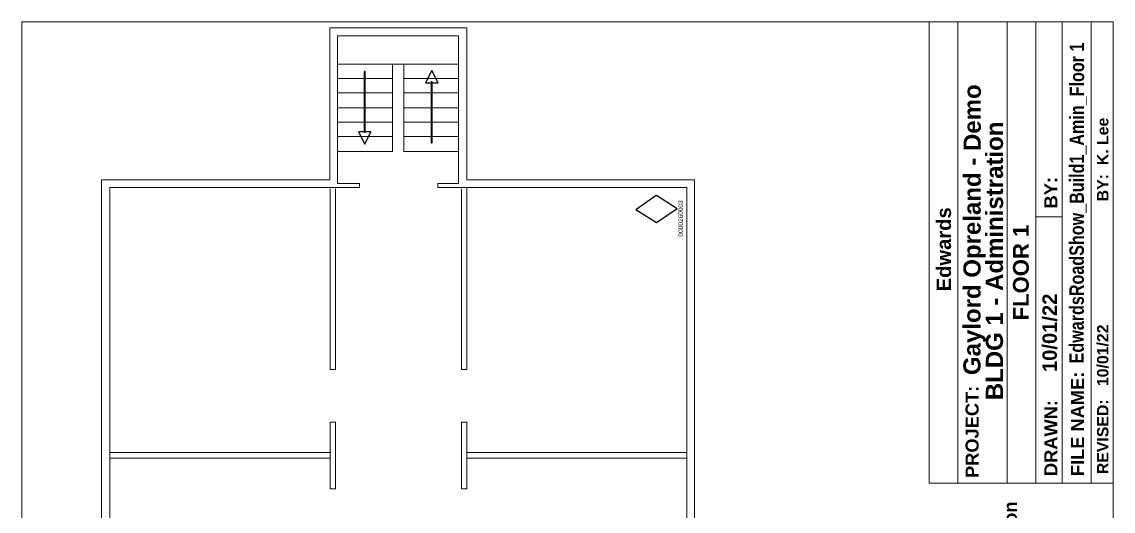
# Model space of a CAD drawing. Header units: inches. Extents: x -3.21 to 2.97, y -3.82 to 4.4.
# Drawn here: x -3.21 to 2.97, y 1.63 to 4.4 of the extents above; entities that cross this region are included whole.
import ezdxf

# ---------------------------------------------------------------- set-up
doc = ezdxf.new("R2010")
doc.units = ezdxf.units.IN
doc.header["$MEASUREMENT"] = 0
for name, color, linetype in [('BASELAYER', 7, 'Continuous'), ('BLDG2 - SECURITY', 7, 'Continuous'), ('Layer 1', 7, 'Continuous')]:
    doc.layers.add(name, color=color, linetype=linetype)
doc.layers.add('i-furn new', color=6, linetype='Continuous', lineweight=25)
doc.styles.add('0', font='arialbd.ttf', dxfattribs={"height": 1})
doc.styles.add('1', font='arialbd.ttf', dxfattribs={"height": 1})
doc.styles.add('11', font='arialbd.ttf', dxfattribs={"height": 1})
doc.styles.add('2', font='arialbd.ttf', dxfattribs={"height": 1})
doc.styles.add('8', font='arialbd.ttf', dxfattribs={"height": 1})
doc.styles.add('AAStandard', font='alfonso.shx')

# ---------------------------------------------------------------- blocks, each defined once
blk = doc.blocks.new('logic2')
for p, q in [((3330.91, 2715.13), (3327.06, 2709.14)), ((3330.91, 2715.13), (3335.08, 2709.17)), ((3327.07, 2709.16), (3331.2, 2703.13)), ((3335.05, 2709.13), (3331.2, 2703.13))]:
    blk.add_line(p, q)
at = {"color": 6, "style": 'AAStandard'}
blk.add_attdef('FWK_DEVICE_ADDRESSES', (3323.01, 2701.41), '', height=1.37, dxfattribs=at)
at = {"style": 'AAStandard', "flags": 1}
blk.add_attdef('FWK_DEVICE_TYPE', (3323.09, 2699.84), '', height=1.38, dxfattribs=at)

msp = doc.modelspace()

# ---------------------------------------------------------------- linework, layer by layer
at = {"layer": 'Layer 1', "color": 250, "lineweight": 5}
for points in [[(-3.2134, 4.3998), (-3.2134, 4.3998), (2.9714, 4.3998), (2.9714, 4.3998), (2.9714, 4.3998), (2.9714, 4.3998), (2.9714, -3.8152), (2.9714, -3.8152), (2.9714, -3.8152), (2.9714, -3.8152), (-3.2134, -3.8152), (-3.2134, -3.8152), (-3.2134, -3.8152), (-3.2134, -3.8152), (-3.2134, 4.3998), (-3.2134, 4.3998)], [(-3.2134, 4.3998), (-3.2134, 4.3998), (2.9714, 4.3998), (2.9714, 4.3998), (2.9714, 4.3998), (2.9714, 4.3998), (2.9714, -3.8152), (2.9714, -3.8152), (2.9714, -3.8152), (2.9714, -3.8152), (-3.2134, -3.8152), (-3.2134, -3.8152), (-3.2134, -3.8152), (-3.2134, -3.8152), (-3.2134, 4.3998), (-3.2134, 4.3998)], [(1.928, 4.3998), (1.928, 4.3998), (2.9714, 4.3998), (2.9714, 4.3998), (2.9714, 4.3998), (2.9714, 4.3998), (2.9714, 1.7867), (2.9714, 1.7867), (2.9714, 1.7867), (2.9714, 1.7867), (1.928, 1.7867), (1.928, 1.7867), (1.928, 1.7867), (1.928, 1.7867), (1.928, 4.3998), (1.928, 4.3998)]]:
    msp.add_open_spline(points, degree=3, knots=[0, 0, 0, 0, 0.2, 0.2, 0.2, 0.2, 0.4, 0.4, 0.4, 0.4, 0.6, 0.6, 0.6, 0.6, 1, 1, 1, 1], dxfattribs=at)
for points in [[(2.0902, 1.7867), (2.0902, 1.7867), (2.0902, 4.3971), (2.0902, 4.3971)], [(2.3713, 1.7867), (2.3713, 1.7867), (2.3713, 4.3971), (2.3713, 4.3971)], [(2.5335, 1.7867), (2.5335, 1.7867), (2.5335, 4.3998), (2.5335, 4.3998)], [(2.6822, 1.7867), (2.6822, 1.7867), (2.6822, 4.3971), (2.6822, 4.3971)], [(2.8471, 1.7894), (2.8471, 1.7894), (2.8471, 4.3971), (2.8471, 4.3971)], [(2.5362, 3.2946), (2.5362, 3.2946), (2.6849, 3.2946), (2.6849, 3.2946)]]:
    msp.add_open_spline(points, degree=3, dxfattribs=at)
at = {"layer": 'Layer 1', "color": 250, "lineweight": 13}
for points, knots in [([(-2.7611, -2.9256), (-2.7611, -2.9256), (-2.7611, 3.5058), (-2.7611, 3.5058), (-2.7611, 3.5058), (-2.7611, 3.5058), (-1.4685, 3.5058), (-1.4685, 3.5058), (-1.4685, 3.5058), (-1.4685, 3.5058), (-1.4685, 4.3664), (-1.4685, 4.3664), (-1.4685, 4.3664), (-1.4685, 4.3664), (-0.6919, 4.3664), (-0.6919, 4.3664), (-0.6919, 4.3664), (-0.6919, 4.3664), (-0.6919, 3.5058), (-0.6919, 3.5058), (-0.6919, 3.5058), (-0.6919, 3.5058), (0.5979, 3.5058), (0.5979, 3.5058), (0.5979, 3.5058), (0.5979, 3.5058), (0.5979, 1.4507), (0.5979, 1.4507), (0.5979, 1.4507), (0.5979, 1.4507), (0.5762, 1.4588), (0.5762, 1.4588), (0.5762, 1.4588), (0.5762, 1.4588), (0.5544, 1.4643), (0.5544, 1.4643), (0.5544, 1.4643), (0.5544, 1.4643), (0.5544, 3.4623), (0.5544, 3.4623), (0.5544, 3.4623), (0.5544, 3.4623), (-0.6919, 3.4623), (-0.6919, 3.4623), (-0.6919, 3.4623), (-0.6919, 3.4623), (-0.7381, 3.4623), (-0.7381, 3.4623), (-0.7381, 3.4623), (-0.7381, 3.4623), (-0.8549, 3.4623), (-0.8549, 3.4623), (-0.8549, 3.4623), (-0.8549, 3.4623), (-0.8549, 3.4841), (-0.8549, 3.4841), (-0.8549, 3.4841), (-0.8549, 3.4841), (-0.7381, 3.4841), (-0.7381, 3.4841), (-0.7381, 3.4841), (-0.7381, 3.4841), (-0.7381, 3.5058), (-0.7381, 3.5058), (-0.7381, 3.5058), (-0.7381, 3.5058), (-0.7381, 4.3202), (-0.7381, 4.3202), (-0.7381, 4.3202), (-0.7381, 4.3202), (-1.4251, 4.3202), (-1.4251, 4.3202), (-1.4251, 4.3202), (-1.4251, 4.3202), (-1.4251, 3.5058), (-1.4251, 3.5058), (-1.4251, 3.5058), (-1.4251, 3.5058), (-1.4251, 3.4841), (-1.4251, 3.4841), (-1.4251, 3.4841), (-1.4251, 3.4841), (-1.3002, 3.4841), (-1.3002, 3.4841), (-1.3002, 3.4841), (-1.3002, 3.4841), (-1.3002, 3.4623), (-1.3002, 3.4623), (-1.3002, 3.4623), (-1.3002, 3.4623), (-1.4251, 3.4623), (-1.4251, 3.4623), (-1.4251, 3.4623), (-1.4251, 3.4623), (-1.4685, 3.4623), (-1.4685, 3.4623), (-1.4685, 3.4623), (-1.4685, 3.4623), (-2.7149, 3.4623), (-2.7149, 3.4623), (-2.7149, 3.4623), (-2.7149, 3.4623), (-2.7149, -2.8794), (-2.7149, -2.8794), (-2.7149, -2.8794), (-2.7149, -2.8794), (-1.5419, -2.8794), (-1.5419, -2.8794), (-1.5419, -2.8794), (-1.5419, -2.8794), (-1.3002, -2.8794), (-1.3002, -2.8794), (-1.3002, -2.8794), (-1.3002, -2.8794), (-1.3002, -2.9011), (-1.3002, -2.9011), (-1.3002, -2.9011), (-1.3002, -2.9011), (-1.4251, -2.9011), (-1.4251, -2.9011), (-1.4251, -2.9011), (-1.4251, -2.9011), (-1.4251, -2.9256), (-1.4251, -2.9256), (-1.4251, -2.9256), (-1.4251, -2.9256), (-1.4251, -3.7427), (-1.4251, -3.7427), (-1.4251, -3.7427), (-1.4251, -3.7427), (-0.7381, -3.7427), (-0.7381, -3.7427), (-0.7381, -3.7427), (-0.7381, -3.7427), (-0.7381, -2.9256), (-0.7381, -2.9256), (-0.7381, -2.9256), (-0.7381, -2.9256), (-0.7381, -2.9011), (-0.7381, -2.9011), (-0.7381, -2.9011), (-0.7381, -2.9011), (-0.8603, -2.9011), (-0.8603, -2.9011), (-0.8603, -2.9011), (-0.8603, -2.9011), (-0.8603, -2.8794), (-0.8603, -2.8794), (-0.8603, -2.8794), (-0.8603, -2.8794), (-0.7381, -2.8794), (-0.7381, -2.8794), (-0.7381, -2.8794), (-0.7381, -2.8794), (-0.6919, -2.8794), (-0.6919, -2.8794), (-0.6919, -2.8794), (-0.6919, -2.8794), (0.5544, -2.8794), (0.5544, -2.8794), (0.5544, -2.8794), (0.5544, -2.8794), (0.5544, 0.5005), (0.5544, 0.5005), (0.5544, 0.5005), (0.5544, 0.5005), (0.5762, 0.5059), (0.5762, 0.5059), (0.5762, 0.5059), (0.5762, 0.5059), (0.5979, 0.5114), (0.5979, 0.5114), (0.5979, 0.5114), (0.5979, 0.5114), (0.5979, -2.9256), (0.5979, -2.9256), (0.5979, -2.9256), (0.5979, -2.9256), (-0.6919, -2.9256), (-0.6919, -2.9256), (-0.6919, -2.9256), (-0.6919, -2.9256), (-0.6919, -3.7889), (-0.6919, -3.7889), (-0.6919, -3.7889), (-0.6919, -3.7889), (-1.4713, -3.7889), (-1.4713, -3.7889), (-1.4713, -3.7889), (-1.4713, -3.7889), (-1.4713, -2.9256), (-1.4713, -2.9256), (-1.4713, -2.9256), (-1.4713, -2.9256), (-2.7611, -2.9256), (-2.7611, -2.9256)], [0, 0, 0, 0, 0.02, 0.02, 0.02, 0.02, 0.04, 0.04, 0.04, 0.04, 0.06, 0.06, 0.06, 0.06, 0.08, 0.08, 0.08, 0.08, 0.1, 0.1, 0.1, 0.1, 0.12, 0.12, 0.12, 0.12, 0.14, 0.14, 0.14, 0.14, 0.16, 0.16, 0.16, 0.16, 0.18, 0.18, 0.18, 0.18, 0.2, 0.2, 0.2, 0.2, 0.22, 0.22, 0.22, 0.22, 0.24, 0.24, 0.24, 0.24, 0.26, 0.26, 0.26, 0.26, 0.28, 0.28, 0.28, 0.28, 0.3, 0.3, 0.3, 0.3, 0.32, 0.32, 0.32, 0.32, 0.34, 0.34, 0.34, 0.34, 0.36, 0.36, 0.36, 0.36, 0.38, 0.38, 0.38, 0.38, 0.4, 0.4, 0.4, 0.4, 0.42, 0.42, 0.42, 0.42, 0.44, 0.44, 0.44, 0.44, 0.46, 0.46, 0.46, 0.46, 0.48, 0.48, 0.48, 0.48, 0.5, 0.5, 0.5, 0.5, 0.52, 0.52, 0.52, 0.52, 0.54, 0.54, 0.54, 0.54, 0.56, 0.56, 0.56, 0.56, 0.58, 0.58, 0.58, 0.58, 0.6, 0.6, 0.6, 0.6, 0.62, 0.62, 0.62, 0.62, 0.64, 0.64, 0.64, 0.64, 0.66, 0.66, 0.66, 0.66, 0.68, 0.68, 0.68, 0.68, 0.7, 0.7, 0.7, 0.7, 0.72, 0.72, 0.72, 0.72, 0.74, 0.74, 0.74, 0.74, 0.76, 0.76, 0.76, 0.76, 0.78, 0.78, 0.78, 0.78, 0.8, 0.8, 0.8, 0.8, 0.82, 0.82, 0.82, 0.82, 0.84, 0.84, 0.84, 0.84, 0.86, 0.86, 0.86, 0.86, 0.88, 0.88, 0.88, 0.88, 0.9, 0.9, 0.9, 0.9, 0.92, 0.92, 0.92, 0.92, 0.94, 0.94, 0.94, 0.94, 0.96, 0.96, 0.96, 0.96, 1, 1, 1, 1]), ([(-1.425, 4.1601), (-1.425, 4.1601), (-1.1128, 4.1601), (-1.1128, 4.1601), (-1.1128, 4.1601), (-1.1128, 4.1601), (-1.1128, 4.0786), (-1.1128, 4.0786), (-1.1128, 4.0786), (-1.1128, 4.0786), (-1.425, 4.0786), (-1.425, 4.0786), (-1.425, 4.0786), (-1.425, 4.0786), (-1.425, 4.1601), (-1.425, 4.1601)], [0, 0, 0, 0, 0.2, 0.2, 0.2, 0.2, 0.4, 0.4, 0.4, 0.4, 0.6, 0.6, 0.6, 0.6, 1, 1, 1, 1]), ([(-1.0476, 4.1601), (-1.0476, 4.1601), (-0.738, 4.1601), (-0.738, 4.1601), (-0.738, 4.1601), (-0.738, 4.1601), (-0.738, 4.0786), (-0.738, 4.0786), (-0.738, 4.0786), (-0.738, 4.0786), (-1.0476, 4.0786), (-1.0476, 4.0786), (-1.0476, 4.0786), (-1.0476, 4.0786), (-1.0476, 4.1601), (-1.0476, 4.1601)], [0, 0, 0, 0, 0.2, 0.2, 0.2, 0.2, 0.4, 0.4, 0.4, 0.4, 0.6, 0.6, 0.6, 0.6, 1, 1, 1, 1]), ([(-1.425, 4.0786), (-1.425, 4.0786), (-1.1128, 4.0786), (-1.1128, 4.0786), (-1.1128, 4.0786), (-1.1128, 4.0786), (-1.1128, 3.9972), (-1.1128, 3.9972), (-1.1128, 3.9972), (-1.1128, 3.9972), (-1.425, 3.9972), (-1.425, 3.9972), (-1.425, 3.9972), (-1.425, 3.9972), (-1.425, 4.0786), (-1.425, 4.0786)], [0, 0, 0, 0, 0.2, 0.2, 0.2, 0.2, 0.4, 0.4, 0.4, 0.4, 0.6, 0.6, 0.6, 0.6, 1, 1, 1, 1]), ([(-1.0476, 4.0786), (-1.0476, 4.0786), (-0.738, 4.0786), (-0.738, 4.0786), (-0.738, 4.0786), (-0.738, 4.0786), (-0.738, 3.9972), (-0.738, 3.9972), (-0.738, 3.9972), (-0.738, 3.9972), (-1.0476, 3.9972), (-1.0476, 3.9972), (-1.0476, 3.9972), (-1.0476, 3.9972), (-1.0476, 4.0786), (-1.0476, 4.0786)], [0, 0, 0, 0, 0.2, 0.2, 0.2, 0.2, 0.4, 0.4, 0.4, 0.4, 0.6, 0.6, 0.6, 0.6, 1, 1, 1, 1]), ([(-1.425, 3.9972), (-1.425, 3.9972), (-1.1128, 3.9972), (-1.1128, 3.9972), (-1.1128, 3.9972), (-1.1128, 3.9972), (-1.1128, 3.913), (-1.1128, 3.913), (-1.1128, 3.913), (-1.1128, 3.913), (-1.425, 3.913), (-1.425, 3.913), (-1.425, 3.913), (-1.425, 3.913), (-1.425, 3.9972), (-1.425, 3.9972)], [0, 0, 0, 0, 0.2, 0.2, 0.2, 0.2, 0.4, 0.4, 0.4, 0.4, 0.6, 0.6, 0.6, 0.6, 1, 1, 1, 1]), ([(-1.0476, 3.9972), (-1.0476, 3.9972), (-0.738, 3.9972), (-0.738, 3.9972), (-0.738, 3.9972), (-0.738, 3.9972), (-0.738, 3.913), (-0.738, 3.913), (-0.738, 3.913), (-0.738, 3.913), (-1.0476, 3.913), (-1.0476, 3.913), (-1.0476, 3.913), (-1.0476, 3.913), (-1.0476, 3.9972), (-1.0476, 3.9972)], [0, 0, 0, 0, 0.2, 0.2, 0.2, 0.2, 0.4, 0.4, 0.4, 0.4, 0.6, 0.6, 0.6, 0.6, 1, 1, 1, 1]), ([(-1.425, 3.913), (-1.425, 3.913), (-1.1128, 3.913), (-1.1128, 3.913), (-1.1128, 3.913), (-1.1128, 3.913), (-1.1128, 3.8316), (-1.1128, 3.8316), (-1.1128, 3.8316), (-1.1128, 3.8316), (-1.425, 3.8316), (-1.425, 3.8316), (-1.425, 3.8316), (-1.425, 3.8316), (-1.425, 3.913), (-1.425, 3.913)], [0, 0, 0, 0, 0.2, 0.2, 0.2, 0.2, 0.4, 0.4, 0.4, 0.4, 0.6, 0.6, 0.6, 0.6, 1, 1, 1, 1]), ([(-1.0476, 3.913), (-1.0476, 3.913), (-0.738, 3.913), (-0.738, 3.913), (-0.738, 3.913), (-0.738, 3.913), (-0.738, 3.8316), (-0.738, 3.8316), (-0.738, 3.8316), (-0.738, 3.8316), (-1.0476, 3.8316), (-1.0476, 3.8316), (-1.0476, 3.8316), (-1.0476, 3.8316), (-1.0476, 3.913), (-1.0476, 3.913)], [0, 0, 0, 0, 0.2, 0.2, 0.2, 0.2, 0.4, 0.4, 0.4, 0.4, 0.6, 0.6, 0.6, 0.6, 1, 1, 1, 1]), ([(-1.425, 3.8316), (-1.425, 3.8316), (-1.1128, 3.8316), (-1.1128, 3.8316), (-1.1128, 3.8316), (-1.1128, 3.8316), (-1.1128, 3.7501), (-1.1128, 3.7501), (-1.1128, 3.7501), (-1.1128, 3.7501), (-1.425, 3.7501), (-1.425, 3.7501), (-1.425, 3.7501), (-1.425, 3.7501), (-1.425, 3.8316), (-1.425, 3.8316)], [0, 0, 0, 0, 0.2, 0.2, 0.2, 0.2, 0.4, 0.4, 0.4, 0.4, 0.6, 0.6, 0.6, 0.6, 1, 1, 1, 1]), ([(-1.0476, 3.8316), (-1.0476, 3.8316), (-0.738, 3.8316), (-0.738, 3.8316), (-0.738, 3.8316), (-0.738, 3.8316), (-0.738, 3.7501), (-0.738, 3.7501), (-0.738, 3.7501), (-0.738, 3.7501), (-1.0476, 3.7501), (-1.0476, 3.7501), (-1.0476, 3.7501), (-1.0476, 3.7501), (-1.0476, 3.8316), (-1.0476, 3.8316)], [0, 0, 0, 0, 0.2, 0.2, 0.2, 0.2, 0.4, 0.4, 0.4, 0.4, 0.6, 0.6, 0.6, 0.6, 1, 1, 1, 1]), ([(-1.425, 3.7501), (-1.425, 3.7501), (-1.1128, 3.7501), (-1.1128, 3.7501), (-1.1128, 3.7501), (-1.1128, 3.7501), (-1.1128, 3.666), (-1.1128, 3.666), (-1.1128, 3.666), (-1.1128, 3.666), (-1.425, 3.666), (-1.425, 3.666), (-1.425, 3.666), (-1.425, 3.666), (-1.425, 3.7501), (-1.425, 3.7501)], [0, 0, 0, 0, 0.2, 0.2, 0.2, 0.2, 0.4, 0.4, 0.4, 0.4, 0.6, 0.6, 0.6, 0.6, 1, 1, 1, 1]), ([(-1.0476, 3.7501), (-1.0476, 3.7501), (-0.738, 3.7501), (-0.738, 3.7501), (-0.738, 3.7501), (-0.738, 3.7501), (-0.738, 3.666), (-0.738, 3.666), (-0.738, 3.666), (-0.738, 3.666), (-1.0476, 3.666), (-1.0476, 3.666), (-1.0476, 3.666), (-1.0476, 3.666), (-1.0476, 3.7501), (-1.0476, 3.7501)], [0, 0, 0, 0, 0.2, 0.2, 0.2, 0.2, 0.4, 0.4, 0.4, 0.4, 0.6, 0.6, 0.6, 0.6, 1, 1, 1, 1])]:
    msp.add_open_spline(points, degree=3, knots=knots, dxfattribs=at)
for points in [[(-1.1291, 4.1601), (-1.1291, 4.1601), (-1.0259, 4.1601), (-1.0259, 4.1601)], [(-1.4658, 2.4308), (-1.4658, 2.4308), (-1.4658, 3.4542), (-1.4658, 3.4542)], [(-1.4359, 2.4308), (-1.4359, 2.4308), (-1.4359, 3.4542), (-1.4359, 3.4542)], [(-0.7218, 2.4308), (-0.7218, 2.4308), (-0.7218, 3.4542), (-0.7218, 3.4542)], [(-0.6919, 2.4308), (-0.6919, 2.4308), (-0.6919, 3.4597), (-0.6919, 3.4597)], [(-1.4658, 2.4308), (-1.4658, 2.4308), (-1.4359, 2.4308), (-1.4359, 2.4308)], [(-0.7218, 2.4308), (-0.7218, 2.4308), (-0.6919, 2.4308), (-0.6919, 2.4308)], [(-1.4658, 2.1321), (-1.4658, 2.1321), (-1.4359, 2.1321), (-1.4359, 2.1321)], [(-1.4658, 1.7548), (-1.4658, 1.7548), (-1.4658, 2.1321), (-1.4658, 2.1321)], [(-1.4359, 1.7548), (-1.4359, 1.7548), (-1.4359, 2.1321), (-1.4359, 2.1321)], [(-0.7218, 2.1321), (-0.7218, 2.1321), (-0.6919, 2.1321), (-0.6919, 2.1321)], [(-0.7218, 1.7548), (-0.7218, 1.7548), (-0.7218, 2.1321), (-0.7218, 2.1321)], [(-0.6919, 1.7548), (-0.6919, 1.7548), (-0.6919, 2.1321), (-0.6919, 2.1321)], [(-2.7149, 1.9611), (-2.7149, 1.9611), (-1.4631, 1.9611), (-1.4631, 1.9611)], [(-2.7149, 1.9285), (-2.7149, 1.9285), (-1.4658, 1.9285), (-1.4658, 1.9285)], [(-0.6919, 1.9285), (-0.6919, 1.9285), (0.5545, 1.9285), (0.5545, 1.9285)], [(-0.6892, 1.9611), (-0.6892, 1.9611), (0.5545, 1.9611), (0.5545, 1.9611)], [(-1.4658, 1.7548), (-1.4658, 1.7548), (-1.4359, 1.7548), (-1.4359, 1.7548)], [(-0.7218, 1.7548), (-0.7218, 1.7548), (-0.6892, 1.7548), (-0.6892, 1.7548)]]:
    msp.add_open_spline(points, degree=3, dxfattribs=at)
at = {"layer": 'Layer 1', "color": 250}
for points, knots in [([(-1.273, 4.1194), (-1.273, 4.1194), (-1.2676, 4.1194), (-1.2676, 4.1194), (-1.2676, 4.1194), (-1.2676, 4.1194), (-1.2676, 3.7746), (-1.2676, 3.7746), (-1.2676, 3.7746), (-1.2676, 3.7746), (-1.273, 3.7746), (-1.273, 3.7746), (-1.273, 3.7746), (-1.273, 3.7746), (-1.273, 4.1194), (-1.273, 4.1194)], [0, 0, 0, 0, 0.2, 0.2, 0.2, 0.2, 0.4, 0.4, 0.4, 0.4, 0.6, 0.6, 0.6, 0.6, 1, 1, 1, 1]), ([(-0.9254, 4.0542), (-0.9254, 4.0542), (-0.8901, 4.1248), (-0.8901, 4.1248), (-0.8901, 4.1248), (-0.8901, 4.1248), (-0.8548, 4.0542), (-0.8548, 4.0542), (-0.8548, 4.0542), (-0.8548, 4.0542), (-0.9254, 4.0542), (-0.9254, 4.0542)], [0, 0, 0, 0, 0.25, 0.25, 0.25, 0.25, 0.5, 0.5, 0.5, 0.5, 1, 1, 1, 1]), ([(-0.8928, 4.0596), (-0.8928, 4.0596), (-0.8874, 4.0596), (-0.8874, 4.0596), (-0.8874, 4.0596), (-0.8874, 4.0596), (-0.8874, 3.7149), (-0.8874, 3.7149), (-0.8874, 3.7149), (-0.8874, 3.7149), (-0.8928, 3.7149), (-0.8928, 3.7149), (-0.8928, 3.7149), (-0.8928, 3.7149), (-0.8928, 4.0596), (-0.8928, 4.0596)], [0, 0, 0, 0, 0.2, 0.2, 0.2, 0.2, 0.4, 0.4, 0.4, 0.4, 0.6, 0.6, 0.6, 0.6, 1, 1, 1, 1]), ([(-1.3056, 3.7773), (-1.3056, 3.7773), (-1.235, 3.7773), (-1.235, 3.7773), (-1.235, 3.7773), (-1.235, 3.7773), (-1.2703, 3.7067), (-1.2703, 3.7067), (-1.2703, 3.7067), (-1.2703, 3.7067), (-1.3056, 3.7773), (-1.3056, 3.7773)], [0, 0, 0, 0, 0.25, 0.25, 0.25, 0.25, 0.5, 0.5, 0.5, 0.5, 1, 1, 1, 1])]:
    msp.add_open_spline(points, degree=3, knots=knots, dxfattribs=at)

# ---------------------------------------------------------------- block references
at = {"layer": 'i-furn new', "xscale": 0.01948931247251803, "yscale": 0.01948931247251803, "zscale": 0.01948931247251803, "rotation": 90.07006534759563}
msp.add_blockref('logic2', (53.2614, -61.5149), dxfattribs=at).add_auto_attribs({'FWK_DEVICE_ADDRESSES': '0000260003'})

# ---------------------------------------------------------------- texts
at = {"layer": 'BASELAYER', "color": 250, "style": '2', "width": 0.8}
msp.add_text('EdwardsRoadShow_Build1_Amin_Floor 1', height=0.08174, rotation=89.92927, dxfattribs=at).set_placement((2.8047, 2.4653))
at = {"layer": 'BLDG2 - SECURITY', "color": 250, "style": '8'}
msp.add_text('Gaylord Opreland - Demo', height=0.097311, rotation=89.92927, dxfattribs=at).set_placement((2.2194, 2.399))
at = {"layer": 'Layer 1', "color": 250}
for s, height, style, p in [('REVISED:   10/01/22                            BY:  K. Lee', 0.064225, '0', (2.9443, 1.8378)), ('BLDG 1 - Administration', 0.097311, '11', (2.347, 2.2567)), ('BY:', 0.07395, '0', (2.6551, 3.3431)), ('Edwards', 0.08174, '0', (2.0523, 2.8733)), ('10/01/22', 0.08174, '1', (2.6524, 2.4161)), ('FILE NAME:', 0.07395, '0', (2.8064, 1.827)), ('PROJECT:', 0.07395, '0', (2.209, 1.8162)), ('DRAWN:', 0.07395, '0', (2.6551, 1.827)), ('Traditional Manual Pull Station', 0.073953, '0', (2.4256, 0.1733))]:
    msp.add_text(s, height=height, rotation=90, dxfattribs=dict(at, style=style)).set_placement(p)
at = {"layer": 'Layer 1', "color": 250, "insert": (2.4036, 2.7087), "char_height": 0.089527, "width": 0.856923, "attachment_point": 1, "rotation": 90}
msp.add_mtext('{\\fArial|b1|i0|c0|p34;FLOOR 1}', dxfattribs=at)

doc.saveas('drawing.dxf')
